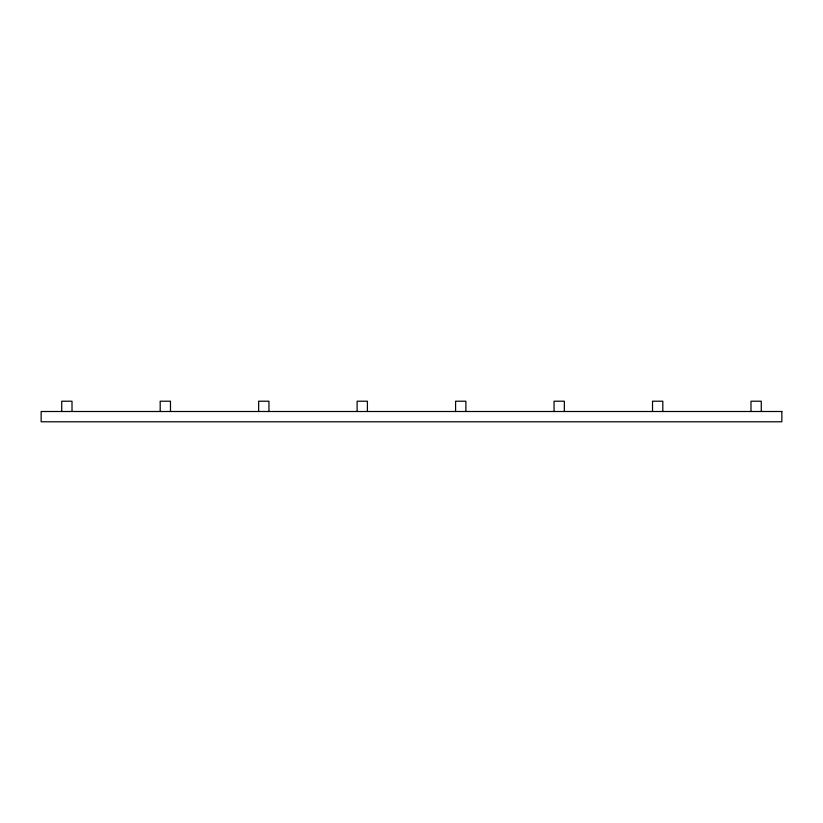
<?xml version="1.0" encoding="UTF-8"?>
<svg xmlns="http://www.w3.org/2000/svg" width="823" height="823" viewBox="0 0 823 823"><rect width="100%" height="100%" fill="white"/><g stroke="black" fill="none" stroke-linecap="round" stroke-linejoin="round"><path stroke-width="1.23" d="M761.275 411.5L761.275 401.213L750.988 401.213L750.988 411.5M662.813 411.5L662.813 401.213L652.526 401.213L652.526 411.5M564.341 411.5L564.341 401.213L554.054 401.213L554.054 411.5M465.88 411.5L465.88 401.213L455.592 401.213L455.592 411.5M367.408 411.5L367.408 401.213L357.12 401.213L357.12 411.5M268.946 411.5L268.946 401.213L258.659 401.213L258.659 411.5M170.474 411.5L170.474 401.213L160.187 401.213L160.187 411.5M72.013 411.5L72.013 401.213L61.725 401.213L61.725 411.5M781.85 411.5L41.15 411.5L41.15 421.788L781.85 421.788L781.85 411.5"/></g></svg>
